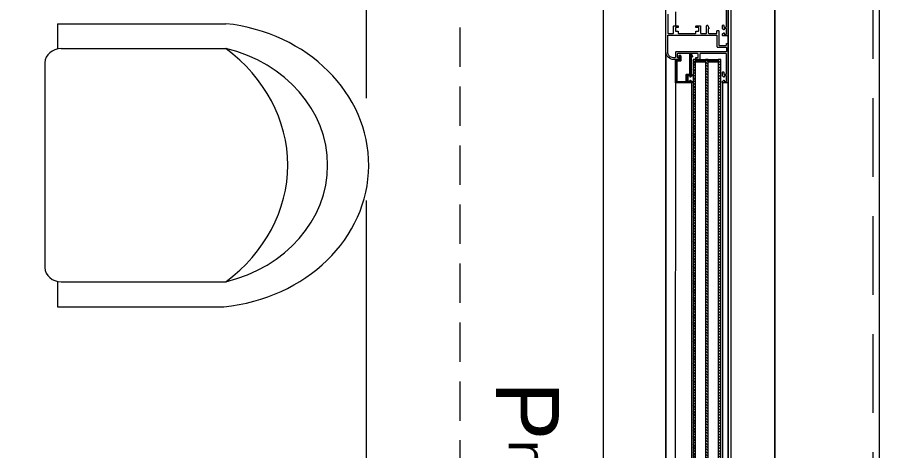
# Model space of a CAD drawing. Header units: centimetres. Extents: x 99002 to 104403, y -55119 to -48358.
# Drawn here: x 101873.9 to 102014.9, y -50492.1 to -50423.3 of the extents above; entities that cross this region are included whole.
import ezdxf

# ---------------------------------------------------------------- set-up
doc = ezdxf.new("R2010")
doc.units = ezdxf.units.CM
doc.header["$LTSCALE"] = 50
doc.header["$MEASUREMENT"] = 0
doc.linetypes.add('AXES', pattern=[2, 1.25, -0.25, 0.25, -0.25])
doc.linetypes.add('CACHE', pattern=[0.375, 0.25, -0.125])
doc.layers.get('0').update_dxf_attribs({"color": 8})
for name, color, linetype in [('AXES', 10, 'AXES'), ('BORD', 5, 'Continuous'), ('COTE 50ème', 1, 'Continuous')]:
    doc.layers.add(name, color=color, linetype=linetype)
for name, color, linetype, lineweight in [('BETON CACHE', 4, 'CACHE', 5), ('CONSOLE ISOL.', 214, 'Continuous', 15), ('MACONNERIE COUPE', 7, 'Continuous', 30), ('mobilimi', 8, 'Continuous', 9), ('WINDOWS', 21, 'Continuous', 5)]:
    doc.layers.add(name, color=color, linetype=linetype, lineweight=lineweight)
doc.styles.add('GENERATED_STYLE_1', font='arial.ttf')
doc.styles.add('RS_TXT_50', font='arial.ttf', dxfattribs={"height": 12.5})
doc.dimstyles.new('RS_50CM_LINEAIRE', dxfattribs={"dimscale": 5, "dimtxt": 12.5, "dimasz": 1.5, "dimexe": 1, "dimexo": 2.5, "dimgap": 1, "dimtad": 1, "dimdec": 1, "dimrnd": 0.5, "dimdsep": 46, "dimtxsty": 'RS_TXT_50', "dimblk1": 'ARCHTICK', "dimblk2": 'ARCHTICK', "dimsah": 1, "dimcen": 2.5, "dimdle": 1, "dimclrt": 4, "dimadec": 0, "dimazin": 2, "dimtfac": 1, "dimtdec": 1, "dimtix": 1, "dimtmove": 2, "dimatfit": 3, "dimfxl": 1, "dimtolj": 1, "dimtzin": 0, "dimarcsym": 0})

# ---------------------------------------------------------------- blocks, each defined once
blk = doc.blocks.new('1111')
at = {"layer": 'mobilimi'}
for p, q in [((7498090.66, 4737224.66), (7498067.1, 4737224.66)), ((7498090.66, 4737221.1), (7498090.66, 4737224.66)), ((7498090.15, 4737221.13), (7498066.85, 4737221.13)), ((7498092.44, 4737190.14), (7498092.44, 4737219.13)), ((7498090.15, 4737188.14), (7498066.85, 4737188.14)), ((7498090.66, 4737184.61), (7498090.66, 4737188.14)), ((7498090.66, 4737184.61), (7498066.85, 4737184.61))]:
    blk.add_line(p, q, dxfattribs=at)
for centre, major_axis, start_param, end_param in [((7498069.68, 4737204.62), (-23.08, 0), -1.458692, 1.447759), ((7498071.99, 4737204.63), (-19.57, 0), -1.304651, 1.304651), ((7498082.73, 4737204.63), (24.67, 0), 2.270248, 4.012938), ((7498090.15, 4737219.13), (-2.29, 0), 3.141593, 4.712389), ((7498090.15, 4737190.14), (2.29, 0), 4.712389, 6.283185)]:
    blk.add_ellipse(centre, major_axis=major_axis, ratio=0.87377, start_param=start_param, end_param=end_param, dxfattribs=at)
blk = doc.blocks.new('DRITARE POS 2')
at = {"layer": 'WINDOWS'}
h = blk.add_hatch(dxfattribs=at)
h.set_pattern_fill('ANSI31', color=140, scale=2.5, angle=450)
h.set_pattern_definition([(135, (-46708.9128, -43852.52553), (-0.2209708691, -0.2209708691), [])])
h.paths.add_polyline_path([(-8.71, -100.09), (-8.71, -167.42), (-8.31, -167.42), (-8.31, -100.09)])
h.paths.add_polyline_path([(-6.71, -100.09), (-6.71, -167.42), (-6.31, -167.42), (-6.31, -100.09)])
h.paths.add_polyline_path([(-4.71, -100.09), (-4.71, -167.42), (-4.31, -167.42), (-4.31, -100.09)])
at = {"layer": 'WINDOWS', "transparency": 33554559}
h = blk.add_hatch(dxfattribs=at)
h.set_pattern_fill('ANSI31', color=140, angle=450)
h.set_pattern_definition([(135, (-46708.90849, -43869.52553), (-0.08838834765, -0.08838834765), [])])
h.paths.add_polyline_path([(-6.71, -167.42), (-8.31, -167.42), (-8.31, -167.02), (-6.71, -167.02)])
h.paths.add_polyline_path([(-4.71, -167.42), (-6.31, -167.42), (-6.31, -167.02), (-4.71, -167.02)])
h.paths.add_polyline_path([(-6.71, -100.49), (-8.31, -100.49), (-8.31, -100.09), (-6.71, -100.09)])
h.paths.add_polyline_path([(-4.71, -100.49), (-6.31, -100.49), (-6.31, -100.09), (-4.71, -100.09)])
h = blk.add_hatch(dxfattribs=at)
h.set_pattern_fill('ANSI31', color=256, angle=450)
h.set_pattern_definition([(135, (-46708.71279, -43862.46996), (-0.08838834765, -0.08838834765), [])])
h.paths.add_polyline_path([(-1.72, -167.05, -0.414214), (-1.81, -167.14), (-2.28, -167.14, 0.414214), (-2.37, -167.23), (-2.37, -167.97, 1.835735), (-2.15, -167.82), (-2.15, -167.36), (-1.74, -167.36), (-1.5, -167.42), (-1.5, -163.74, 0.414214), (-1.55, -163.69), (-4.06, -163.69, 0.414214), (-4.12, -163.74), (-4.12, -163.95, 0.250765), (-4.09, -163.99), (-3.92, -164.12, 0.599022), (-3.84, -164.08), (-3.84, -163.95), (-3.46, -163.95), (-3.46, -164.81), (-3.84, -164.81), (-3.84, -164.67, 0.649779), (-3.93, -164.63), (-4.1, -164.76, 0.212283), (-4.12, -164.81), (-4.12, -165.01, 0.414214), (-4.06, -165.07), (-4.02, -165.07), (-4.02, -167.81), (-4.15, -167.81, 0.603122), (-4.23, -167.96), (-3.99, -168.31, 0.737396), (-3.82, -168.26), (-3.82, -165.07), (-3.31, -165.07, 0.414214), (-3.22, -164.97), (-3.22, -163.91), (-1.81, -163.91, -0.414214), (-1.72, -164)])
at = {"layer": 'WINDOWS', "color": 165, "linetype": 'CACHE'}
blk.add_line((-32.9, -180), (-32.9, 0), dxfattribs=at)
at = {"layer": 'WINDOWS'}
for p, q in [((-0.01, -168.52), (0, -98.92)), ((-9.89, -163.72), (-9.89, -103.78)), ((-9, -163.74), (-9, -103.78)), ((-4.11, -103.78), (-4.12, -163.74)), ((-1.5, -163.74), (-1.49, -103.78)), ((-9.9, -171.27), (-9.9, -169.89)), ((-1.5, -175.01), (-1.5, -172.75))]:
    blk.add_line(p, q, dxfattribs=at)
at = {"layer": 'WINDOWS', "color": 165}
for points in [[(-9.9, 0), (-9.9, -180), (-33.9, -180), (-33.9, 0)], [(-10.3, -179.6), (-10.3, -0.4), (-9.9, 0), (-9.9, -180)], [(0, 0), (0, -180), (10, -180), (10, 0)]]:
    blk.add_lwpolyline(points, close=True, dxfattribs=at)
at = {"layer": 'WINDOWS'}
blk.add_lwpolyline([(-9.9, -180), (-9.9, 0), (0, 0), (0, -180)], close=True, dxfattribs=at)
at = {"layer": 'WINDOWS', "color": 140}
for points in [[(-8.71, -100.09), (-8.71, -167.42), (-8.31, -167.42), (-8.31, -100.09)], [(-6.71, -100.09), (-6.71, -167.42), (-6.31, -167.42), (-6.31, -100.09)], [(-4.71, -100.09), (-4.71, -167.42), (-4.31, -167.42), (-4.31, -100.09)], [(-6.71, -167.42), (-8.31, -167.42), (-8.31, -167.02), (-6.71, -167.02)], [(-4.71, -167.42), (-6.31, -167.42), (-6.31, -167.02), (-4.71, -167.02)]]:
    blk.add_lwpolyline(points, close=True, dxfattribs=at)
at = {"layer": 'WINDOWS'}
for points in [[(-0.28, -174.61), (-0.28, -171.66, 0.414214), (-0.38, -171.56), (-1.12, -171.56, 0.414214), (-1.22, -171.66), (-1.22, -172.68, -0.414214), (-1.31, -172.78), (-1.87, -172.78, -0.414214), (-1.96, -172.68), (-1.96, -172.55, -0.414214), (-1.91, -172.5), (-1.55, -172.5, 0.414214), (-1.5, -172.44), (-1.5, -171.99, 0.414214), (-1.55, -171.94), (-1.91, -171.94, -0.414214), (-1.96, -171.88), (-1.96, -171.62, 0.414214), (-2.02, -171.56), (-4.71, -171.56, 0.414214), (-4.76, -171.62), (-4.76, -171.88, -0.414214), (-4.82, -171.94), (-5.17, -171.94, 0.414214), (-5.23, -171.99), (-5.23, -172.44, 0.414214), (-5.17, -172.5), (-4.82, -172.5, -0.414214), (-4.76, -172.55), (-4.76, -172.68, -0.414214), (-4.86, -172.78), (-5.42, -172.78, -0.414214), (-5.51, -172.68), (-5.51, -171.66, 0.414214), (-5.6, -171.56), (-6.39, -171.56, 0.414214), (-6.48, -171.66), (-6.48, -172.78, -0.809546), (-6.66, -172.81), (-6.85, -172.39, -0.543142), (-6.8, -172.31, 0.414214), (-6.74, -172.25), (-6.74, -171.66, 0.414214), (-6.84, -171.56), (-8.07, -171.56, 0.414214), (-8.12, -171.62), (-8.12, -171.97, -0.414214), (-8.18, -172.03), (-8.35, -172.03, -0.414214), (-8.4, -171.97), (-8.4, -169.75, 0.414214), (-8.5, -169.66), (-9.56, -169.66, 0.414214), (-9.62, -169.71), (-9.62, -169.92, -0.414214), (-9.67, -169.98), (-9.84, -169.98, -0.414214), (-9.9, -169.92), (-9.9, -163.74, -0.414214), (-9.84, -163.69), (-9.06, -163.69, -0.414214), (-9, -163.74), (-9, -163.95, -0.250765), (-9.03, -163.99), (-9.19, -164.12, -0.599022), (-9.28, -164.08), (-9.28, -163.98, 0.414214), (-9.34, -163.93), (-9.6, -163.93, 0.414214), (-9.65, -163.98), (-9.65, -164.77, 0.414214), (-9.6, -164.82), (-9.34, -164.82, 0.414214), (-9.28, -164.77), (-9.28, -164.67, -0.599022), (-9.19, -164.63), (-9.03, -164.76, -0.250765), (-9, -164.81), (-9, -165.38, -0.414214), (-9.06, -165.44), (-9.15, -165.44, -0.414214), (-9.21, -165.38), (-9.21, -165.12, 0.414214), (-9.26, -165.07), (-9.56, -165.07, 0.414214), (-9.62, -165.12), (-9.62, -168.3, 0.414214), (-9.56, -168.35), (-5.47, -168.35, 0.414214), (-5.42, -168.3), (-5.42, -167.47, -0.414214), (-5.36, -167.42), (-4.97, -167.42, -0.198912), (-4.93, -167.44), (-4.78, -167.59, -0.198912), (-4.76, -167.63), (-4.76, -167.7, -0.414214), (-4.82, -167.75), (-5.04, -167.75, 0.414214), (-5.14, -167.85), (-5.14, -168.26, 0.414214), (-5.04, -168.35), (-1.87, -168.35, 0.414214), (-1.78, -168.26), (-1.78, -167.85, 0.414214), (-1.87, -167.75), (-2.09, -167.75, -0.414214), (-2.15, -167.7), (-2.15, -167.63, -0.198912), (-2.13, -167.59), (-1.98, -167.44, -0.198912), (-1.94, -167.42), (-1.22, -167.42, -0.414214), (0, -168.63), (0, -175.99, -0.414214)], [(-9.9, -179.94), (-9.9, -171.25, -0.414214), (-9.84, -171.19), (-9.06, -171.19, -0.414214), (-9, -171.25), (-9, -171.49, -0.250765), (-9.03, -171.53), (-9.19, -171.65, -0.599022), (-9.28, -171.6), (-9.28, -171.49, 0.414214), (-9.34, -171.43), (-9.6, -171.43, 0.414214), (-9.65, -171.49), (-9.65, -172.27, 0.414214), (-9.6, -172.33), (-9.34, -172.33, 0.414214), (-9.28, -172.27), (-9.28, -172.2, -0.599022), (-9.19, -172.15), (-9.03, -172.26, -0.250765), (-9, -172.31), (-9, -172.84, -1), (-9.21, -172.84), (-9.21, -172.63, 0.414214), (-9.26, -172.57), (-9.56, -172.57, 0.414214), (-9.62, -172.63), (-9.62, -175.8, 0.414214)]]:
    blk.add_lwpolyline(points, format="xyb", dxfattribs=at)
for points in [[(-1.74, -167.36), (-2.09, -167.36, 0.414214), (-2.15, -167.42), (-2.15, -167.79, 0.247394), (-2.13, -167.84, -1.657435), (-2.37, -167.97), (-2.37, -167.23, -0.414214), (-2.28, -167.14), (-1.81, -167.14, 0.414214), (-1.72, -167.05), (-1.72, -164, 0.414214), (-1.81, -163.91), (-3.16, -163.91, 0.414214), (-3.22, -163.97), (-3.22, -164.97, -0.414214), (-3.31, -165.07), (-3.76, -165.07, 0.414214), (-3.82, -165.12), (-3.82, -168.26, -0.737396), (-3.99, -168.31), (-4.23, -167.96, -0.603122), (-4.15, -167.81), (-4.08, -167.81, 0.414214), (-4.02, -167.75), (-4.02, -165.07), (-4.06, -165.07, -0.414214), (-4.12, -165.01), (-4.12, -164.81, -0.250765), (-4.09, -164.76), (-3.92, -164.63, -0.599022), (-3.84, -164.67), (-3.84, -164.75, 0.414214), (-3.78, -164.81), (-3.52, -164.81, 0.414214), (-3.46, -164.75), (-3.46, -164, 0.414214), (-3.52, -163.95), (-3.78, -163.95, 0.414214), (-3.84, -164), (-3.84, -164.08, -0.599022), (-3.92, -164.12), (-4.09, -163.99, -0.250765), (-4.12, -163.95), (-4.12, -163.74, -0.414214), (-4.06, -163.69), (-1.55, -163.69, -0.414214), (-1.5, -163.74), (-1.5, -167.36), (-1.5, -167.42), (-1.74, -167.42)], [(-1.5, -167.79, -0.414214), (-1.4, -167.7), (-1.18, -167.7), (-1.18, -167.7, -0.414214), (-0.28, -168.63), (-0.28, -171.23, -0.414214), (-0.34, -171.28), (-8.07, -171.28, -0.414214), (-8.12, -171.23), (-8.12, -169.47, 0.414214), (-8.22, -169.38), (-9.52, -169.38, -0.414214), (-9.62, -169.29), (-9.62, -168.73, -0.414214), (-9.52, -168.63), (-1.59, -168.63, 0.414214), (-1.5, -168.54)]]:
    blk.add_lwpolyline(points, format="xyb", close=True, dxfattribs=at)
at = {"layer": 'WINDOWS', "color": 165, "insert": (27.15, -116.22), "char_height": 10, "attachment_point": 7, "rotation": 90, "style": 'GENERATED_STYLE_1'}
blk.add_mtext('\\A1;\\pt0;P{\\H0.6x;neto}= 0', dxfattribs=at)
blk = doc.blocks.new('A$Cb79da119')
at = {"layer": 'AXES', "lineweight": 5, "ltscale": 1.3}
blk.add_line((805, 1580), (805, -1344.97), dxfattribs=at)
blk = doc.blocks.new('_ArchTick')
at = {"color": 0, "linetype": 'ByBlock', "const_width": 0.15}
blk.add_lwpolyline([(-0.5, -0.5), (0.5, 0.5)], dxfattribs=at)
blk = doc.blocks.new('*D1162')
at = {"layer": 'COTE 50ème', "color": 0, "lineweight": -2, "ltscale": 0.5, "transparency": 16777216}
for p, q in [((102094.34, -50324.86), (102094.34, -50574.71)), ((101994.34, -50591.61), (101994.34, -50564.71)), ((101989.34, -50569.71), (102099.34, -50569.71))]:
    blk.add_line(p, q, dxfattribs=at)
at = {"layer": 'Defpoints', "color": 0, "ltscale": 0.5, "transparency": 16777216}
for p in [(102094.34, -50312.36), (102094.34, -50569.71), (101994.34, -50604.11)]:
    blk.add_point(p, dxfattribs=at)
at = {"layer": 'COTE 50ème', "color": 0, "lineweight": -2, "ltscale": 0.5, "transparency": 16777216, "xscale": 7.5, "yscale": 7.5, "zscale": 7.5, "rotation": 180}
blk.add_blockref('_ArchTick', (101994.34, -50569.71), dxfattribs=at)
at = {"layer": 'COTE 50ème', "color": 0, "lineweight": -2, "ltscale": 0.5, "transparency": 16777216, "xscale": 7.5, "yscale": 7.5, "zscale": 7.5}
blk.add_blockref('_ArchTick', (102094.34, -50569.71), dxfattribs=at)
at = {"layer": 'COTE 50ème', "color": 4, "ltscale": 0.5, "transparency": 16777216, "insert": (102044.34, -50558.33), "char_height": 12.5, "attachment_point": 5, "style": 'RS_TXT_50'}
blk.add_mtext('\\A1;100', dxfattribs=at)
blk = doc.blocks.new('*D1225')
at = {"layer": 'COTE 50ème', "color": 0, "lineweight": -2, "ltscale": 0.5, "transparency": 16777216}
for p, q in [((102130.02, -50602.36), (102130.02, -50412.36)), ((102004.14, -50417.36), (102135.02, -50417.36)), ((102002.7, -50597.36), (102135.02, -50597.36))]:
    blk.add_line(p, q, dxfattribs=at)
at = {"layer": 'Defpoints', "color": 0, "ltscale": 0.5, "transparency": 16777216}
for p in [(101991.64, -50417.36), (102130.02, -50417.36), (101990.2, -50597.36)]:
    blk.add_point(p, dxfattribs=at)
at = {"layer": 'COTE 50ème', "color": 0, "lineweight": -2, "ltscale": 0.5, "transparency": 16777216, "xscale": 7.5, "yscale": 7.5, "zscale": 7.5}
for p, rotation in [((102130.02, -50417.36), 90), ((102130.02, -50597.36), 270)]:
    blk.add_blockref('_ArchTick', p, dxfattribs=dict(at, rotation=rotation))
at = {"layer": 'COTE 50ème', "color": 4, "ltscale": 0.5, "transparency": 16777216, "insert": (102118.64, -50507.36), "char_height": 12.5, "attachment_point": 5, "rotation": 90, "style": 'RS_TXT_50'}
blk.add_mtext('\\A1;180', dxfattribs=at)
blk = doc.blocks.new('*D1230')
at = {"layer": 'COTE 50ème', "color": 0, "lineweight": -2, "ltscale": 0.5, "transparency": 16777216}
for p, q in [((102163.44, -52042.36), (102163.44, -49902.36)), ((101896.84, -49907.36), (102168.44, -49907.36)), ((102006.84, -52037.36), (102168.44, -52037.36))]:
    blk.add_line(p, q, dxfattribs=at)
at = {"layer": 'Defpoints', "color": 0, "ltscale": 0.5, "transparency": 16777216}
for p in [(101884.34, -49907.36), (102163.44, -49907.36), (101994.34, -52037.36)]:
    blk.add_point(p, dxfattribs=at)
at = {"layer": 'COTE 50ème', "color": 0, "lineweight": -2, "ltscale": 0.5, "transparency": 16777216, "xscale": 7.5, "yscale": 7.5, "zscale": 7.5}
for p, rotation in [((102163.44, -49907.36), 90), ((102163.44, -52037.36), 270)]:
    blk.add_blockref('_ArchTick', p, dxfattribs=dict(at, rotation=rotation))
at = {"layer": 'COTE 50ème', "color": 4, "ltscale": 0.5, "transparency": 16777216, "insert": (102152.05, -50972.36), "char_height": 12.5, "attachment_point": 5, "rotation": 90, "style": 'RS_TXT_50'}
blk.add_mtext('\\A1;2130', dxfattribs=at)

msp = doc.modelspace()

# ---------------------------------------------------------------- linework, layer by layer
at = {"layer": 'BETON CACHE', "lineweight": 5, "ltscale": 0.5}
for points in [[(101994.34, -49972.36), (99794.34, -49972.36), (99794.34, -52037.36), (101994.34, -52037.36)], [(101944.34, -50022.36), (99844.34, -50022.36), (99844.34, -51987.36), (101944.34, -51987.36)]]:
    msp.add_lwpolyline(points, close=True, dxfattribs=at)
at = {"layer": 'BORD', "lineweight": 5, "ltscale": 0.5}
msp.add_lwpolyline([(101994.34, -51632.36), (101994.34, -50312.36), (102094.34, -50312.36), (102094.34, -50037.36), (101994.34, -50037.36), (101994.34, -49972.36), (101884.34, -49972.36), (101884.34, -49907.36), (101259.34, -49907.36), (101259.34, -49972.36), (100529.34, -49972.36), (100529.34, -49907.36), (99904.34, -49907.36), (99904.34, -49972.36), (99794.34, -49972.36), (99794.34, -50037.36), (99694.34, -50037.36), (99694.34, -50312.36), (99794.34, -50312.36), (99794.34, -51632.36)], dxfattribs=at)
at = {"layer": 'CONSOLE ISOL.', "lineweight": 5, "ltscale": 0.5}
msp.add_lwpolyline([(101159.34, -50822.36), (100894.34, -50822.36), (100894.34, -49972.36), (101259.34, -49972.36), (101259.34, -49907.36), (101884.34, -49907.36), (101884.34, -49972.36), (101994.34, -49972.36), (101994.34, -50037.36), (102094.34, -50037.36), (102094.34, -50312.36), (101994.34, -50312.36), (101994.34, -51632.36), (102094.34, -51632.36), (102094.34, -51972.36), (101994.34, -51972.36), (101994.34, -52037.36), (101041.84, -52037.36), (101041.84, -51542.36), (101124.34, -51542.36), (101124.34, -51297.36), (101159.34, -51297.36)], close=True, dxfattribs=at)

# ---------------------------------------------------------------- block references
at = {"lineweight": 5, "rotation": 180}
msp.add_blockref('DRITARE POS 2', (101977.04, -50597.36), dxfattribs=at)
at = {"layer": 'MACONNERIE COUPE', "lineweight": 5, "ltscale": 0.5}
msp.add_blockref('A$Cb79da119', (101124.34, -50862.36), dxfattribs=at)
at = {"layer": 'mobilimi', "xscale": 1.123327195006823, "yscale": 1.123327195006823, "zscale": 1.123327195006823, "rotation": 180}
msp.add_blockref('1111', (8524689.43, 5270984.05), dxfattribs=at)

# ---------------------------------------------------------------- dimensions: what is measured, and where the dimension line sits
at = {"layer": 'COTE 50ème', "ltscale": 0.5}
for base, p1, p2, picture, middle in [((102163.44, -49907.36), (101994.34, -52037.36), (101884.34, -49907.36), '*D1230', (102152.05, -50972.36)), ((102130.02, -50417.36), (101990.2, -50597.36), (101991.64, -50417.36), '*D1225', (102118.64, -50507.36))]:
    dim = msp.add_linear_dim(base=base, p1=p1, p2=p2, angle=90, dimstyle='RS_50CM_LINEAIRE', dxfattribs=at)
    dim.commit()
    dim.dimension.update_dxf_attribs({"geometry": picture, "text_midpoint": middle})
dim = msp.add_linear_dim(base=(102094.34, -50569.71), p1=(101994.34, -50604.11), p2=(102094.34, -50312.36), dimstyle='RS_50CM_LINEAIRE', dxfattribs=at)
dim.commit()
dim.dimension.update_dxf_attribs({"geometry": '*D1162', "text_midpoint": (102044.34, -50558.33)})

doc.saveas('drawing.dxf')
